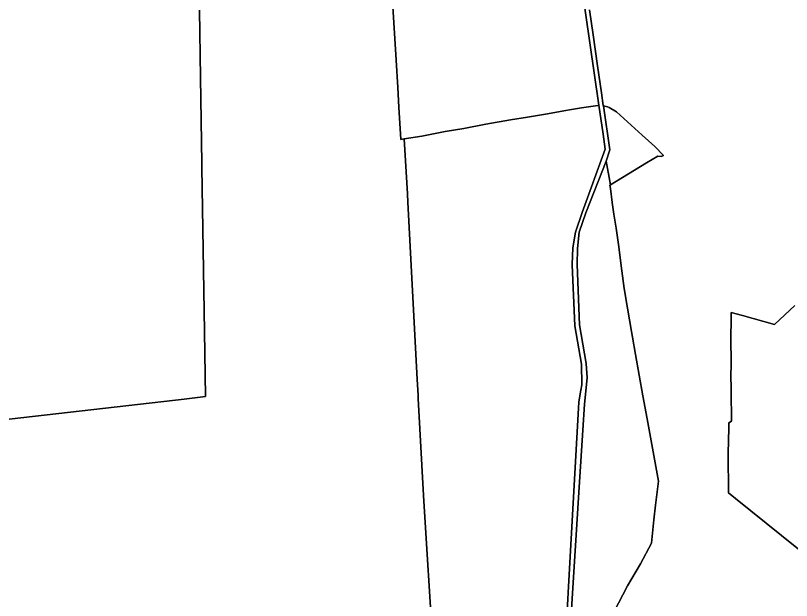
# Model space of a CAD drawing. Header units: metres. Extents: x 3 to 1005126, y 39 to 4383651.
# Drawn here: x 488272 to 489110, y 4357893 to 4358525 of the extents above; entities that cross this region are included whole.
import ezdxf

# ---------------------------------------------------------------- set-up
doc = ezdxf.new("R2010")
doc.units = ezdxf.units.M
doc.header["$MEASUREMENT"] = 0
doc.layers.add('TM_Llucmajor', color=7, linetype='Continuous')

msp = doc.modelspace()

# ---------------------------------------------------------------- linework, layer by layer
at = {"layer": 'TM_Llucmajor', "linetype": 'Continuous', "flags": 128}
for points in [[(488878.34, 4358593.48), (488902.1, 4358428.45), (488900.79, 4358428.24), (488900.78, 4358428.27), (488883.37, 4358425.67), (488870.38, 4358423.34), (488866.22, 4358422.59), (488844.53, 4358418.8), (488825.16, 4358415.46), (488806.7, 4358412.46), (488779.96, 4358407.96), (488756.32, 4358403.21), (488736.12, 4358399.85), (488710.86, 4358395.06), (488691.98, 4358392.1), (488688.05, 4358391.49), (488686.07, 4358426.4), (488684.87, 4358447.61), (488683.1, 4358477.14), (488681.33, 4358506.23), (488676.88, 4358575.3)], [(488867.06, 4357868.96), (488870.25, 4357927.88), (488880.05, 4358101.25), (488880.4, 4358107.51), (488880.37, 4358107.68), (488881.94, 4358116.59), (488882.63, 4358120.51), (488883.68, 4358126.47), (488883.26, 4358148.89), (488876.29, 4358190.22), (488873.39, 4358255.91), (488873.4, 4358256.23), (488874.01, 4358274.37), (488874.06, 4358274.51), (488876.8, 4358291.3), (488884.04, 4358312.38), (488908.69, 4358380.79), (488906.58, 4358397.13), (488902.1, 4358428.45), (488878.34, 4358593.48)], [(488676.88, 4358575.3), (488681.33, 4358506.23), (488683.1, 4358477.14), (488684.87, 4358447.61), (488686.07, 4358426.4), (488688.05, 4358391.49), (488691.98, 4358392.1), (488691.98, 4358392.1), (488695.32, 4358332.82), (488695.8, 4358323.86), (488705.99, 4358132.13), (488706.89, 4358115.31), (488706.9, 4358115.15), (488707.07, 4358111.74), (488712.57, 4358006.86), (488712.58, 4358006.63), (488723.26, 4357840.33)], [(488470.95, 4358531.25), (488472, 4358458.26), (488473.33, 4358365.5), (488473.33, 4358365.42), (488473.4, 4358361.1), (488476.08, 4358183.97), (488477.15, 4358113.71), (488454.11, 4358111.06), (488255.8, 4358088.14)], [(488255.8, 4358088.14), (488454.11, 4358111.06), (488477.15, 4358113.71), (488476.08, 4358183.97), (488473.4, 4358361.1), (488473.33, 4358365.42), (488473.33, 4358365.5), (488472, 4358458.26), (488470.95, 4358531.25)], [(488891.88, 4358531.45), (488895.85, 4358504.29), (488900.61, 4358470.95), (488905.05, 4358441.97), (488906.67, 4358427.98), (488907.21, 4358427.82), (488907.21, 4358427.82), (488913.84, 4358380.23), (488910.07, 4358368.07), (488887.88, 4358312.14), (488880.91, 4358291.25), (488879.09, 4358273.72), (488878.47, 4358256.27), (488881.12, 4358191.27), (488888.2, 4358149.32), (488889.58, 4358134.07), (488886.55, 4358105.53), (488884.77, 4358077.38), (488880.88, 4358015.86), (488872.2, 4357878.41)], [(488918.16, 4357880.86), (488933.11, 4357909.33), (488947.06, 4357932.94), (488959, 4357955.5), (488961.49, 4357980.48), (488961.57, 4357980.62), (488963.12, 4357996.54), (488966.37, 4358022.29), (488954.17, 4358089.77), (488949.52, 4358114.53), (488941.7, 4358159.21), (488938.39, 4358178.01), (488937.27, 4358184.04), (488933.01, 4358209.12), (488929.32, 4358230.4), (488926.79, 4358249.37), (488923.32, 4358278.16), (488920.65, 4358295.73), (488918.15, 4358310.91), (488916.43, 4358323.19), (488914.61, 4358338.64), (488913.99, 4358342.04), (488914.61, 4358342.42), (488953.6, 4358366.02), (488965.84, 4358373.28), (488969.26, 4358372.89), (488971.77, 4358374.18), (488962.52, 4358383.68), (488948.75, 4358396.18), (488921.26, 4358421.14), (488913.3, 4358426.04), (488911.43, 4358426.59), (488907.21, 4358427.82), (488906.67, 4358427.98), (488905.05, 4358441.97), (488900.61, 4358470.95), (488895.85, 4358504.29), (488891.88, 4358531.45)], [(488723.26, 4357840.33), (488712.58, 4358006.63), (488712.57, 4358006.86), (488707.07, 4358111.74), (488706.9, 4358115.15), (488706.89, 4358115.31), (488705.99, 4358132.13), (488695.8, 4358323.86), (488695.32, 4358332.82), (488691.98, 4358392.1), (488710.86, 4358395.06), (488736.12, 4358399.85), (488756.32, 4358403.21), (488779.96, 4358407.96), (488806.7, 4358412.46), (488825.16, 4358415.46), (488844.53, 4358418.8), (488866.22, 4358422.59), (488870.38, 4358423.34), (488870.38, 4358423.34), (488883.37, 4358425.67), (488900.78, 4358428.27), (488900.79, 4358428.24), (488902.1, 4358428.45), (488906.58, 4358397.13), (488908.69, 4358380.79), (488884.04, 4358312.38), (488876.8, 4358291.3), (488874.06, 4358274.51), (488874.01, 4358274.37), (488873.4, 4358256.23), (488873.39, 4358255.91), (488876.29, 4358190.22), (488883.26, 4358148.89), (488883.68, 4358126.47), (488882.63, 4358120.51), (488881.94, 4358116.59), (488880.37, 4358107.68), (488880.4, 4358107.51), (488880.05, 4358101.25), (488870.25, 4357927.88), (488867.06, 4357868.96)], [(488872.2, 4357878.41), (488880.88, 4358015.86), (488884.77, 4358077.38), (488886.55, 4358105.53), (488889.58, 4358134.07), (488888.2, 4358149.32), (488881.12, 4358191.27), (488878.47, 4358256.27), (488879.09, 4358273.72), (488880.91, 4358291.25), (488887.88, 4358312.14), (488910.07, 4358368.07), (488914.61, 4358342.42), (488913.99, 4358342.04), (488914.61, 4358338.64), (488916.43, 4358323.19), (488918.15, 4358310.91), (488920.65, 4358295.73), (488923.32, 4358278.16), (488926.79, 4358249.37), (488929.32, 4358230.4), (488933.01, 4358209.12), (488937.27, 4358184.04), (488938.39, 4358178.01), (488941.7, 4358159.21), (488949.52, 4358114.53), (488954.17, 4358089.77), (488966.37, 4358022.29), (488963.12, 4357996.54), (488961.57, 4357980.62), (488961.49, 4357980.48), (488959, 4357955.5), (488947.06, 4357932.94), (488933.11, 4357909.33), (488918.16, 4357880.86)], [(489182.15, 4357897.06), (489049.69, 4358003.49), (489042.03, 4358009.64), (489041.82, 4358052.22), (489042.37, 4358079.89), (489042.33, 4358085.21), (489045.17, 4358087.2), (489045.03, 4358119.44), (489044.61, 4358139.48), (489044.77, 4358144.79), (489044.68, 4358182.03), (489044.79, 4358192.24), (489044.79, 4358204.71), (489057.24, 4358201.32), (489091.69, 4358191.64), (489113.83, 4358212.16)], [(489113.83, 4358212.16), (489091.69, 4358191.64), (489057.24, 4358201.32), (489044.79, 4358204.71), (489044.79, 4358192.24), (489044.68, 4358182.03), (489044.77, 4358144.79), (489044.61, 4358139.48), (489045.03, 4358119.44), (489045.17, 4358087.2), (489042.33, 4358085.21), (489042.37, 4358079.89), (489041.82, 4358052.22), (489042.03, 4358009.64), (489049.69, 4358003.49), (489182.15, 4357897.06)]]:
    msp.add_lwpolyline(points, dxfattribs=at)
msp.add_lwpolyline([(488911.43, 4358426.59), (488913.3, 4358426.04), (488921.26, 4358421.14), (488948.75, 4358396.18), (488962.52, 4358383.68), (488971.77, 4358374.18), (488969.26, 4358372.89), (488965.84, 4358373.28), (488953.6, 4358366.02), (488914.61, 4358342.42), (488910.07, 4358368.07), (488913.84, 4358380.23), (488907.21, 4358427.82), (488911.43, 4358426.59)], close=True, dxfattribs=at)

doc.saveas('drawing.dxf')
